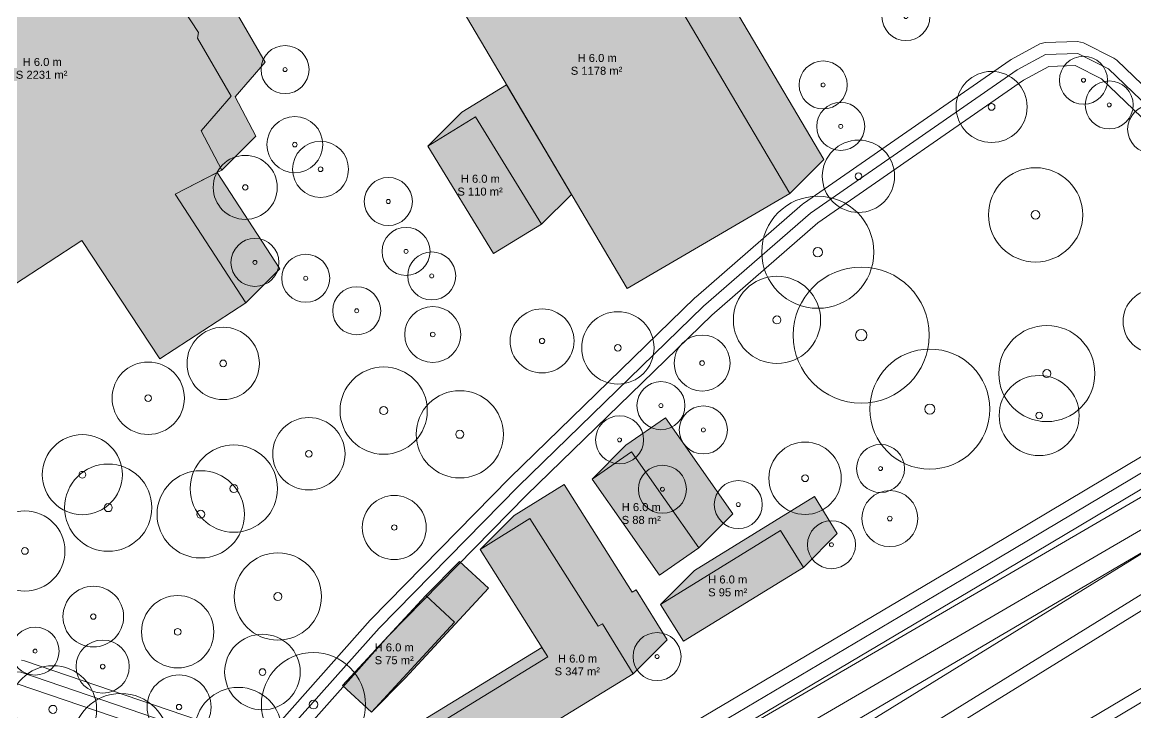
# Model space of a CAD drawing. Header units: metres. Extents: x -7 to 1019, y -7 to 1014.
# Drawn here: x 679.2 to 818.3, y 508.7 to 594.9 of the extents above; entities that cross this region are included whole.
import ezdxf

# ---------------------------------------------------------------- set-up
doc = ezdxf.new("R2010")
doc.units = ezdxf.units.M
doc.header["$MEASUREMENT"] = 0
for name, color, linetype, lineweight, true_color in [('TPX_BUILDING_AREAS_TEXT', 7, 'CONTINUOUS', 0, 0x000000), ('TPX_BUILDING_HEIGHTS_TEXT', 7, 'CONTINUOUS', 0, 0x000000), ('TPX_BUILDINGS', 7, 'CONTINUOUS', 0, 0x000000), ('TPX_BUILDINGS_HATCH', 7, 'CONTINUOUS', 0, 0xf0f0f0), ('TPX_BUILDINGS_SHADOWS_HATCH', 7, 'CONTINUOUS', 0, 0x000000), ('TPX_BUILDINGS_SHADOWS_OUTLINES', 7, 'CONTINUOUS', 0, 0x000000), ('TPX_ROADS_AXES', 7, 'CONTINUOUS', 0, 0x323232), ('TPX_ROADS_CONTOURS', 7, 'CONTINUOUS', 0, 0x646464), ('TPX_VEGETATION_TREES_INDIVIDUAL', 7, 'CONTINUOUS', 0, 0x136734)]:
    doc.layers.add(name, color=color, linetype=linetype, lineweight=lineweight, true_color=true_color)
doc.styles.add('TPX_TEXTE', font='arial.ttf')

# ---------------------------------------------------------------- blocks, each defined once
blk = doc.blocks.new('TREETR004_CR044')
at = {"layer": 'TPX_VEGETATION_TREES_INDIVIDUAL'}
for radius in [4.44, 0.417]:
    blk.add_circle((0, 0, 0.04), radius, dxfattribs=at)
blk = doc.blocks.new('TREETR003_CR038')
at = {"layer": 'TPX_VEGETATION_TREES_INDIVIDUAL'}
for radius in [3.79, 0.333]:
    blk.add_circle((0, 0, 0.04), radius, dxfattribs=at)
blk = doc.blocks.new('TREETR005_CR060')
at = {"layer": 'TPX_VEGETATION_TREES_INDIVIDUAL'}
for radius in [6, 0.5]:
    blk.add_circle((0, 0, 0.04), radius, dxfattribs=at)
blk = doc.blocks.new('TREETR003_CR033')
at = {"layer": 'TPX_VEGETATION_TREES_INDIVIDUAL'}
for radius in [3.32, 0.292]:
    blk.add_circle((0, 0, 0.04), radius, dxfattribs=at)
blk = doc.blocks.new('TREETR006_CR070')
at = {"layer": 'TPX_VEGETATION_TREES_INDIVIDUAL'}
for radius in [7, 0.583]:
    blk.add_circle((0, 0, 0.04), radius, dxfattribs=at)
blk = doc.blocks.new('TREETR003_CR030')
at = {"layer": 'TPX_VEGETATION_TREES_INDIVIDUAL'}
for radius in [3, 0.25]:
    blk.add_circle((0, 0, 0.04), radius, dxfattribs=at)
blk = doc.blocks.new('TREETR004_CR045')
at = {"layer": 'TPX_VEGETATION_TREES_INDIVIDUAL'}
for radius in [4.52, 0.417]:
    blk.add_circle((0, 0, 0.04), radius, dxfattribs=at)
blk = doc.blocks.new('TREETR004_CR047')
at = {"layer": 'TPX_VEGETATION_TREES_INDIVIDUAL'}
for radius in [4.72, 0.417]:
    blk.add_circle((0, 0, 0.04), radius, dxfattribs=at)
blk = doc.blocks.new('TREETR005_CR059')
at = {"layer": 'TPX_VEGETATION_TREES_INDIVIDUAL'}
for radius in [5.89, 0.542]:
    blk.add_circle((0, 0, 0.04), radius, dxfattribs=at)
blk = doc.blocks.new('TREETR003_CR040')
at = {"layer": 'TPX_VEGETATION_TREES_INDIVIDUAL'}
for radius in [4, 0.333]:
    blk.add_circle((0, 0, 0.04), radius, dxfattribs=at)
blk = doc.blocks.new('TREETR004_CR050')
at = {"layer": 'TPX_VEGETATION_TREES_INDIVIDUAL'}
for radius in [5, 0.417]:
    blk.add_circle((0, 0, 0.04), radius, dxfattribs=at)
blk = doc.blocks.new('TREETR005_CR055')
at = {"layer": 'TPX_VEGETATION_TREES_INDIVIDUAL'}
for radius in [5.45, 0.5]:
    blk.add_circle((0, 0, 0.04), radius, dxfattribs=at)
blk = doc.blocks.new('TREETR006_CR075')
at = {"layer": 'TPX_VEGETATION_TREES_INDIVIDUAL'}
for radius in [7.5, 0.625]:
    blk.add_circle((0, 0, 0.04), radius, dxfattribs=at)
blk = doc.blocks.new('TREETR005_CR065')
at = {"layer": 'TPX_VEGETATION_TREES_INDIVIDUAL'}
for radius in [6.5, 0.542]:
    blk.add_circle((0, 0, 0.04), radius, dxfattribs=at)
blk = doc.blocks.new('TREETR003_CR035')
at = {"layer": 'TPX_VEGETATION_TREES_INDIVIDUAL'}
for radius in [3.5, 0.292]:
    blk.add_circle((0, 0, 0.04), radius, dxfattribs=at)
blk = doc.blocks.new('TREETR007_CR085')
at = {"layer": 'TPX_VEGETATION_TREES_INDIVIDUAL'}
for radius in [8.5, 0.708]:
    blk.add_circle((0, 0, 0.04), radius, dxfattribs=at)

msp = doc.modelspace()

# ---------------------------------------------------------------- hatches: boundary and pattern name
at = {"layer": 'TPX_BUILDINGS_HATCH'}
for points in [[(657.15, 608.61), (651.12, 604.68), (660.05, 591.12), (664.62, 584.15), (660.18, 581.27), (664.26, 575.04), (662.89, 574.16), (666.76, 568.26), (671.96, 571.64), (678.17, 562.18), (686.61, 567.67), (696.33, 552.86), (707.1, 559.88), (698.25, 573.46), (704.09, 576.44), (701.51, 581.36), (705.26, 585.68), (701.05, 592.94), (701.16, 593.64), (692.12, 607.4), (689.2, 608.56), (679.25, 622.93), (677.34, 621.69), (673.52, 627.51), (653.87, 614.79), (657.15, 608.61)], [(742.74, 617.24), (727.24, 608.17), (754.72, 561.65), (775.05, 573.54), (756.15, 605.53), (751.32, 602.71), (742.74, 617.24)], [(735.78, 583.09), (729.81, 579.46), (738.05, 566.05), (744.02, 569.68), (735.78, 583.09)], [(755.27, 541.27), (750.34, 537.86), (758.77, 525.85), (763.7, 529.26), (755.27, 541.27)], [(744.84, 515.65), (725.01, 503.52), (728.89, 497.26), (755.5, 513.54), (751.63, 519.8), (751.11, 519.49), (742.59, 532.95), (736.36, 529.06), (744.84, 515.65)], [(773.88, 531.43), (758.89, 522.21), (761.76, 517.61), (776.75, 526.83), (773.88, 531.43)], [(729.56, 523.32), (719.15, 512.09), (722.77, 508.75), (733.16, 519.98), (729.56, 523.32)]]:
    msp.add_hatch(color=256, dxfattribs=at).paths.add_polyline_path(points)
at = {"layer": 'TPX_BUILDINGS_SHADOWS_HATCH'}
for points in [[(658.11, 619.03), (653.87, 614.79), (673.52, 627.51), (677.34, 621.69), (679.25, 622.93), (689.2, 608.56), (692.12, 607.4), (701.16, 593.64), (701.05, 592.94), (705.26, 585.68), (701.51, 581.36), (704.09, 576.44), (708.34, 580.68), (705.75, 585.6), (709.5, 589.92), (705.3, 597.18), (705.4, 597.88), (696.37, 611.64), (693.44, 612.8), (683.49, 627.17), (681.59, 625.93), (677.76, 631.75), (658.11, 619.03)], [(731.48, 612.41), (727.24, 608.17), (742.74, 617.24), (751.32, 602.71), (756.15, 605.53), (775.05, 573.54), (779.29, 577.78), (760.4, 609.78), (755.56, 606.95), (746.98, 621.48), (731.48, 612.41)], [(734.06, 583.7), (729.81, 579.46), (735.78, 583.09), (744.02, 569.68), (747.76, 573.42), (739.67, 587.12), (734.06, 583.7)], [(703.51, 576.14), (698.25, 573.46), (707.1, 559.88), (711.35, 564.12), (703.51, 576.14)], [(754.58, 542.1), (750.34, 537.86), (755.27, 541.27), (763.7, 529.26), (767.94, 533.5), (759.51, 545.51), (754.58, 542.1)], [(740.6, 533.3), (736.36, 529.06), (742.59, 532.95), (751.11, 519.49), (751.63, 519.8), (755.5, 513.54), (759.74, 517.78), (755.87, 524.04), (755.35, 523.73), (746.84, 537.19), (740.6, 533.3)], [(763.14, 526.46), (758.89, 522.21), (773.88, 531.43), (776.75, 526.83), (780.99, 531.07), (778.13, 535.67), (763.14, 526.46)], [(733.16, 519.98), (722.77, 508.75), (727.01, 513), (737.4, 524.23), (733.8, 527.57), (729.56, 523.32), (733.16, 519.98)], [(729.26, 507.76), (725.01, 503.52), (744.84, 515.65), (744.09, 516.84), (729.26, 507.76)]]:
    msp.add_hatch(color=256, dxfattribs=at).paths.add_polyline_path(points)

# ---------------------------------------------------------------- linework, layer by layer
at = {"layer": 'TPX_BUILDINGS', "elevation": 0.04}
for points in [[(742.74, 617.24), (727.24, 608.17), (754.72, 561.65), (775.05, 573.54), (756.15, 605.53), (751.32, 602.71)], [(735.78, 583.09), (729.81, 579.46), (738.05, 566.05), (744.02, 569.68)], [(755.27, 541.27), (750.34, 537.86), (758.77, 525.85), (763.7, 529.26)], [(744.84, 515.65), (725.01, 503.52), (728.89, 497.26), (755.5, 513.54), (751.63, 519.8), (751.11, 519.49), (742.59, 532.95), (736.36, 529.06)], [(773.88, 531.43), (758.89, 522.21), (761.76, 517.61), (776.75, 526.83)], [(729.56, 523.32), (719.15, 512.09), (722.77, 508.75), (733.16, 519.98)]]:
    msp.add_lwpolyline(points, close=True, dxfattribs=at)
msp.add_lwpolyline([(651.12, 604.68), (660.05, 591.12), (664.62, 584.15), (660.18, 581.27), (664.26, 575.04), (662.89, 574.16), (666.76, 568.26), (671.96, 571.64), (678.17, 562.18), (686.61, 567.67), (696.33, 552.86), (707.1, 559.88), (698.25, 573.46), (704.09, 576.44), (701.51, 581.36), (705.26, 585.68), (701.05, 592.94), (701.16, 593.64), (692.12, 607.4)], dxfattribs=at)
at = {"layer": 'TPX_BUILDINGS_SHADOWS_OUTLINES', "elevation": 0.04}
for points in [[(658.11, 619.03), (653.87, 614.79), (673.52, 627.51), (677.34, 621.69), (679.25, 622.93), (689.2, 608.56), (692.12, 607.4), (701.16, 593.64), (701.05, 592.94), (705.26, 585.68), (701.51, 581.36), (704.09, 576.44), (708.34, 580.68), (705.75, 585.6), (709.5, 589.92), (705.3, 597.18), (705.4, 597.88), (696.37, 611.64), (693.44, 612.8), (683.49, 627.17), (681.59, 625.93), (677.76, 631.75)], [(731.48, 612.41), (727.24, 608.17), (742.74, 617.24), (751.32, 602.71), (756.15, 605.53), (775.05, 573.54), (779.29, 577.78), (760.4, 609.78), (755.56, 606.95), (746.98, 621.48)], [(734.06, 583.7), (729.81, 579.46), (735.78, 583.09), (744.02, 569.68), (747.76, 573.42), (739.67, 587.12)], [(703.51, 576.14), (698.25, 573.46), (707.1, 559.88), (711.35, 564.12)], [(754.58, 542.1), (750.34, 537.86), (755.27, 541.27), (763.7, 529.26), (767.94, 533.5), (759.51, 545.51)], [(740.6, 533.3), (736.36, 529.06), (742.59, 532.95), (751.11, 519.49), (751.63, 519.8), (755.5, 513.54), (759.74, 517.78), (755.87, 524.04), (755.35, 523.73), (746.84, 537.19)], [(763.14, 526.46), (758.89, 522.21), (773.88, 531.43), (776.75, 526.83), (780.99, 531.07), (778.13, 535.67)], [(733.16, 519.98), (722.77, 508.75), (727.01, 513), (737.4, 524.23), (733.8, 527.57), (729.56, 523.32)], [(729.26, 507.76), (725.01, 503.52), (744.84, 515.65), (744.09, 516.84)]]:
    msp.add_lwpolyline(points, close=True, dxfattribs=at)
at = {"layer": 'TPX_ROADS_AXES', "elevation": 0.03}
for points in [[(1012.17, 653.68), (996.3, 644.22), (981.58, 635.45), (944.57, 613.38), (926.69, 594.91), (735.91, 477.31), (717.75, 457.87), (711.27, 447.88), (703.56, 435.97), (694.86, 411.91), (691.47, 387.17), (685.16, 287.7)], [(679.29, 300.87), (680.03, 329.71), (680.54, 349.8), (681.48, 374.19), (684.13, 395.66), (685.61, 409.7), (688.63, 422.44), (697.84, 442.38), (707.41, 457.71), (718.19, 471.43), (729.51, 482.86), (751.68, 498.72), (801.17, 528.03), (827.11, 543.47), (847.83, 555.99), (932.34, 609.65), (953.84, 623.24), (965.88, 634.91), (967.13, 636.93)], [(681.94, 280.95), (682.99, 301.67), (685.86, 359.03), (687.53, 389.71), (691.93, 409.46), (701.48, 436.04), (717.78, 462.4), (731.11, 477.28), (765.1, 500.16), (842.62, 545.31), (910, 585.63), (964.71, 619.53), (972.49, 623.34), (987.49, 627.85), (1002.27, 625.5), (1012.17, 617.04)], [(1012.17, 613.59), (1001.65, 622.84), (988.22, 624.9), (972.7, 620.28), (912.13, 583.85), (844.06, 543.38), (764.34, 496.54), (733.24, 475.35), (720.48, 460.35), (703.33, 434.68), (694.9, 407.97), (690.96, 388.67), (690.39, 359.4), (687.42, 300), (687.22, 295.92), (686.95, 281.49)], [(847.83, 555.99), (840.16, 564.85), (814.86, 589.1), (811.06, 591.01), (807, 590.9), (803.45, 588.96), (777.64, 571.06), (764.29, 559.45), (741.11, 536.92), (723.75, 519.25), (712.42, 506.52), (709.52, 505.54), (706.33, 505.11), (702.51, 505.72), (678.96, 513.74), (673.18, 514.15), (667.2, 513.03), (662.24, 509.61), (632.13, 470.16)], [(855.47, 546.02), (740.52, 474.98), (731.56, 467.78), (724.8, 460.24)], [(813.19, 506.56), (837.71, 521.13)]]:
    msp.add_lwpolyline(points, dxfattribs=at)
at = {"layer": 'TPX_ROADS_CONTOURS', "elevation": 0.03}
for points in [[(729.65, 480.52), (730.65, 481.52), (752.63, 497.26), (802.06, 526.53), (828.01, 541.97), (848.73, 554.49), (848.77, 554.51), (933.28, 608.17), (954.77, 621.76), (955.06, 621.98), (967.1, 633.65), (967.36, 633.99), (968.62, 636), (973.97, 644.63), (974.39, 645.32), (980.2, 635.79), (944.06, 614.24), (943.85, 614.08), (935.75, 605.7), (908.18, 588.62), (840.84, 548.33), (763.33, 503.19), (763.14, 503.07)], [(727.93, 461.12), (732.77, 466.51), (741.53, 473.55), (854.94, 543.64), (858.72, 535.74), (836.93, 522.42), (812.52, 507.9), (797.56, 501.66), (797.4, 501.58), (758.73, 479.74), (758.58, 479.64), (732.24, 460.21)]]:
    msp.add_lwpolyline(points, close=True, dxfattribs=at)
for points in [[(841.2, 565.93), (815.9, 590.18), (815.53, 590.44), (811.73, 592.35), (811.02, 592.51), (806.96, 592.4), (806.28, 592.22), (802.73, 590.28), (802.6, 590.19), (776.78, 572.29), (776.66, 572.19), (763.3, 560.58), (763.24, 560.53), (740.07, 538), (740.04, 537.98), (722.68, 520.3), (722.63, 520.25), (711.57, 507.81), (709.17, 507.01), (706.35, 506.62), (702.87, 507.18), (679.45, 515.16), (679.07, 515.23)], [(678.66, 512.25), (702.02, 504.3), (702.27, 504.23), (706.1, 503.63), (706.54, 503.62), (709.72, 504.06), (709.99, 504.12), (712.9, 505.09), (713.54, 505.52), (724.85, 518.22), (742.17, 535.86), (765.3, 558.35), (778.56, 569.87), (804.24, 587.68), (807.4, 589.41), (810.72, 589.5), (813.98, 587.86), (839.07, 563.81)], [(826.21, 544.97), (800.28, 529.54), (750.79, 500.23), (750.66, 500.15), (728.49, 484.28), (728.26, 484.09), (716.94, 472.66), (716.81, 472.51), (706.03, 458.79), (705.92, 458.64), (696.36, 443.31), (696.25, 443.12), (687.8, 424.82), (681.21, 429.33), (634.17, 470.37)]]:
    msp.add_lwpolyline(points, dxfattribs=at)

# ---------------------------------------------------------------- block references
at = {"layer": 'TPX_VEGETATION_TREES_INDIVIDUAL'}
for name, p in [('TREETR003_CR030', (789.56, 595.63, 0.04)), ('TREETR003_CR030', (711.99, 589.01, 0.04)), ('TREETR003_CR030', (779.22, 587.09, 0.04)), ('TREETR003_CR030', (811.75, 587.68, 0.04)), ('TREETR004_CR044', (800.27, 584.34, 0.04)), ('TREETR003_CR030', (814.96, 584.6, 0.04)), ('TREETR003_CR030', (781.41, 581.91, 0.04)), ('TREETR003_CR030', (820.26, 581.57, 0.04)), ('TREETR003_CR035', (713.21, 579.63, 0.04)), ('TREETR004_CR045', (783.63, 575.68, 0.04)), ('TREETR003_CR035', (716.42, 576.55, 0.04)), ('TREETR003_CR040', (707.01, 574.29, 0.04)), ('TREETR005_CR059', (805.76, 570.86, 0.04)), ('TREETR003_CR030', (724.89, 572.53, 0.04)), ('TREETR006_CR070', (778.55, 566.19, 0.04)), ('TREETR003_CR030', (727.1, 566.3, 0.04)), ('TREETR003_CR030', (708.23, 564.92, 0.04)), ('TREETR003_CR030', (730.31, 563.23, 0.04)), ('TREETR003_CR030', (714.57, 562.94, 0.04)), ('TREETR007_CR085', (783.98, 555.84, 0.04)), ('TREETR005_CR055', (773.45, 557.74, 0.04)), ('TREETR003_CR030', (720.94, 558.88, 0.04)), ('TREETR003_CR040', (820.7, 557.55, 0.04)), ('TREETR003_CR035', (730.44, 555.92, 0.04)), ('TREETR003_CR040', (744.1, 555.12, 0.04)), ('TREETR004_CR045', (753.57, 554.25, 0.04)), ('TREETR004_CR045', (704.26, 552.31, 0.04)), ('TREETR005_CR060', (807.17, 551.04, 0.04)), ('TREETR003_CR035', (764.1, 552.35, 0.04)), ('TREETR006_CR075', (792.55, 546.6, 0.04)), ('TREETR004_CR045', (694.89, 547.96, 0.04)), ('TREETR005_CR055', (724.31, 546.41, 0.04)), ('TREETR003_CR030', (758.95, 547.03, 0.04)), ('TREETR004_CR050', (806.21, 545.8, 0.04)), ('TREETR005_CR055', (733.82, 543.45, 0.04)), ('TREETR003_CR030', (764.25, 544, 0.04)), ('TREETR004_CR045', (714.96, 541.02, 0.04)), ('TREETR003_CR030', (753.78, 542.76, 0.04)), ('TREETR004_CR050', (686.66, 538.41, 0.04)), ('TREETR005_CR055', (705.59, 536.67, 0.04)), ('TREETR004_CR045', (776.96, 537.96, 0.04)), ('TREETR003_CR030', (786.39, 539.18, 0.04)), ('TREETR005_CR055', (689.89, 534.29, 0.04)), ('TREETR005_CR055', (701.45, 533.46, 0.04)), ('TREETR003_CR030', (759.14, 536.59, 0.04)), ('TREETR003_CR030', (768.62, 534.68, 0.04)), ('TREETR003_CR040', (725.63, 531.81, 0.04)), ('TREETR003_CR035', (787.55, 532.93, 0.04)), ('TREETR004_CR050', (679.49, 528.88, 0.04)), ('TREETR003_CR030', (780.26, 529.66, 0.04)), ('TREETR005_CR055', (711.09, 523.19, 0.04)), ('TREETR003_CR038', (688.03, 520.68, 0.04)), ('TREETR004_CR045', (698.57, 518.79, 0.04)), ('TREETR003_CR030', (680.76, 516.37, 0.04)), ('TREETR003_CR033', (689.2, 514.44, 0.04)), ('TREETR004_CR047', (709.16, 513.76, 0.04)), ('TREETR003_CR030', (758.47, 515.69, 0.04)), ('TREETR005_CR065', (715.53, 509.69, 0.04)), ('TREETR005_CR055', (682.99, 509.1, 0.04)), ('TREETR003_CR040', (698.74, 509.39, 0.04)), ('TREETR005_CR060', (691.47, 505.08, 0.04)), ('TREETR005_CR055', (706.14, 506.39, 0.04)), ('TREETR005_CR065', (674.71, 502.69, 0.04))]:
    msp.add_blockref(name, p, dxfattribs=at)

# ---------------------------------------------------------------- texts
at = {"layer": 'TPX_BUILDING_AREAS_TEXT', "style": 'TPX_TEXTE'}
for s, p in [('S 2231 m²', (678.35, 587.86, 0.05)), ('S 1178 m²', (747.69, 588.36, 0.05)), ('S 110 m²', (733.52, 573.27, 0.05)), ('S 88 m²', (754.05, 532.26, 0.05)), ('S 95 m²', (764.85, 523.22, 0.05)), ('S 75 m²', (723.18, 514.74, 0.05)), ('S 347 m²', (745.67, 513.34, 0.05))]:
    msp.add_text(s, height=1, dxfattribs=at).set_placement(p)
at = {"layer": 'TPX_BUILDING_HEIGHTS_TEXT', "style": 'TPX_TEXTE'}
for p in [(679.2, 589.46, 0.05), (748.54, 589.96, 0.05), (733.94, 574.87, 0.05), (754.05, 533.86, 0.05), (764.85, 524.82, 0.05), (723.18, 516.34, 0.05), (746.09, 514.94, 0.05)]:
    msp.add_text('H 6.0 m', height=1, dxfattribs=at).set_placement(p)

doc.saveas('drawing.dxf')
